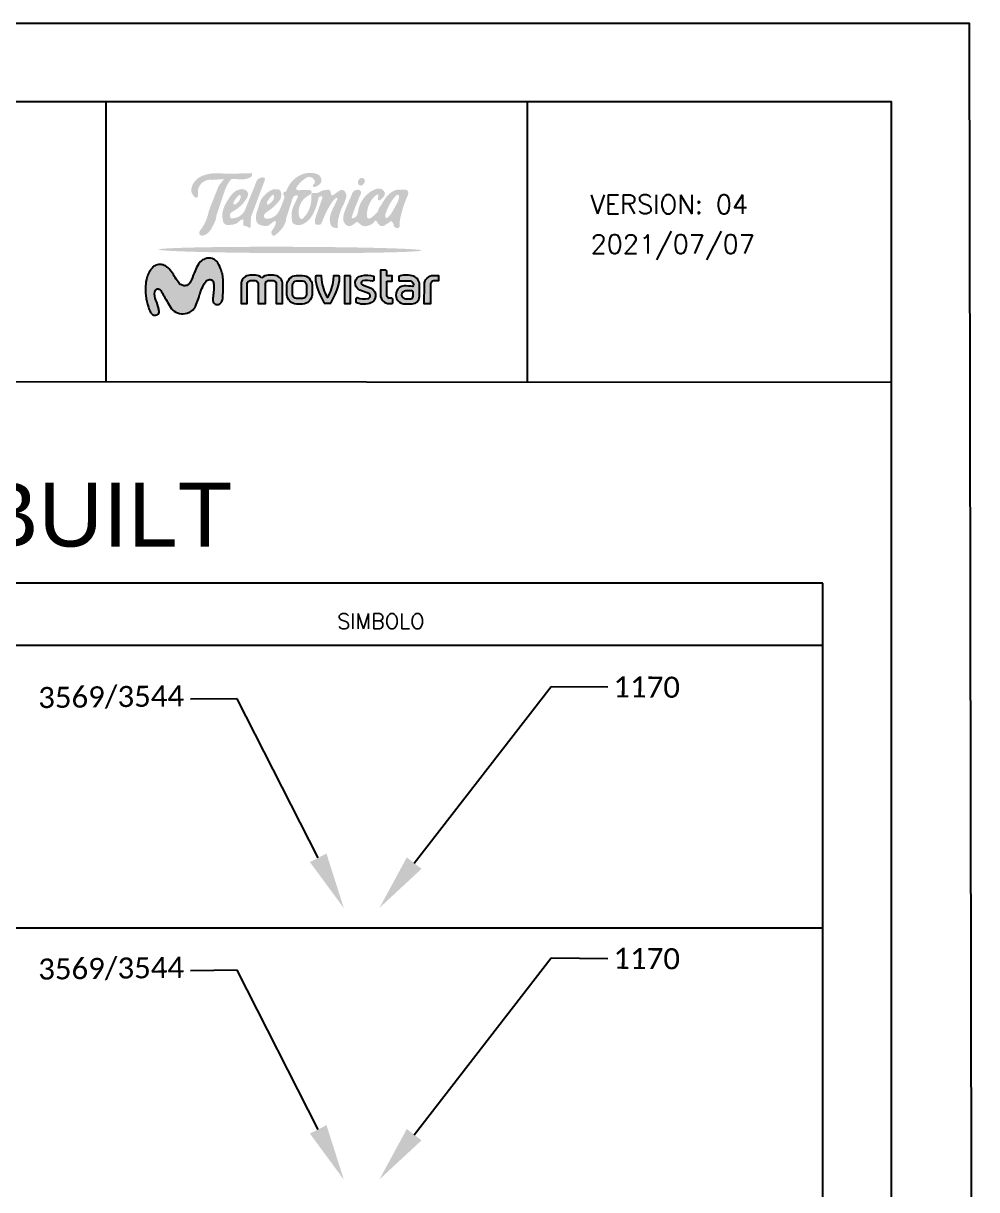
# Model space of a CAD drawing. Header units: inches. Extents: x -75.59 to -67.86, y 4.63 to 13.89.
# Drawn here: x -75.586386 to -75.5860725, y 6.2717774 to 6.272161 of the extents above; entities that cross this region are included whole.
import ezdxf
from ezdxf import colors
from ezdxf.entities.mleader import LeaderData, LeaderLine
from ezdxf.math import Vec2, Vec3

# ---------------------------------------------------------------- set-up
doc = ezdxf.new("R2010")
doc.units = ezdxf.units.IN
doc.header["$MEASUREMENT"] = 0
for name, color, linetype in [('ABSCISA 144H', 5, 'Continuous'), ('ABSCISA 288H', 15, 'Continuous'), ('ROTULO', 250, 'Continuous')]:
    doc.layers.add(name, color=color, linetype=linetype)
doc.styles.add('Legend', font='calibri.ttf')
doc.styles.add('romans', font='romans.shx', dxfattribs={"height": 0.5})
doc.styles.get("Standard").update_dxf_attribs({"font": 'arial.ttf'})

# ---------------------------------------------------------------- blocks, each defined once
blk = doc.blocks.new('LOGO TELEFONICA')
h = blk.add_hatch(color=4)
h.paths.add_polyline_path([(620.195455464234, 92.0467163778258), (619.0509093743973, 92.10799414572251, 0.1030452660557518), (616.782266668855, 91.76076363469748, 0.1546871990618238), (615.5559686954451, 90.80077724553747, 0.1173903611269788), (615.1880819327351, 89.84079085637846, 0.1909570816457439), (615.3720220274507, 89.10548380261768, 0.02233245186018325), (615.6430383625517, 88.76139261085284, 0.538821976623828), (616.1099252955977, 88.82217331986557), (616.1099252955977, 89.43859173713675, -0.4629640345966531), (618.1531176431168, 91.17227207834661), (619.8108002641994, 91.28785134911514), (619.2710879618454, 90.59438008466459, 0.02851406310711873), (619.000722381467, 90.20284593057694), (617.6574660367165, 86.78312441793476), (617.6155876697277, 86.57388878922997, -0.118370465985476), (616.4640476099543, 84.08396387886044, 0.1824075688391595), (616.3100225125951, 83.59976312443813, 0.3078640767653091), (616.5055052870199, 83.34271391933224, 0.08558221612820582), (616.77301149059, 83.30158447685535, 0.1245907388437516), (617.1125345500278, 83.39412463238732, 0.01568263934861375), (617.4006216933327, 83.56891931270538, 0.1169102429358378), (617.9056730901585, 84.09891052667187, 0.02030068717346053), (618.5116177619633, 85.2405762976948, 0.1014608263110756), (618.7387640262308, 86.14860695309447), (619.8970351247427, 89.61728876570179, -0.09543157378645059), (620.8429629855876, 91.29823726366804), (622.3638556495165, 91.25463124710915, 0.1417871347372321), (623.572576672159, 91.56717664047268, 0.3194392871804575), (623.7771042798892, 92.02804178839197, 0.2824409656044476), (623.6603891199064, 92.15301285595014, 0.2168166644759297), (623.5251373102764, 92.13146055719314, -0.191436043176237), (623.3643022948219, 92.09772595564176)])
h.paths.add_polyline_path([(623.1425198270477, 88.84057321886381, 0.3150548716856407), (623.0194088656109, 89.59927692144522, 0.1869641417738747), (622.2786790870545, 89.867448909098, 0.06637634553440686), (621.409474550571, 89.5890348923583, 0.03881571134717324), (620.7418396458069, 88.92259229470669, 0.02084654948148502), (620.0236890841119, 87.7947874902517, 0.0369131777383362), (619.6776190377758, 86.92332554406936, 0.1400858153127089), (619.6543496265145, 85.4776559441713, 0.4191330843605397), (620.2904262139181, 84.80097131743274, 0.09017170067371472), (621.5831011689394, 85.00602554728805), (622.1781473424779, 85.49816180317315), (622.5269584465769, 85.62119259701988), (622.5269584465785, 84.71894788142406), (623.0809676329683, 84.59591272741064), (623.1870873021409, 84.48430624671376), (623.2871796721594, 84.40928999399127), (623.4037787540805, 84.39718985125141), (623.4685951775876, 84.4155402454643), (623.515515710467, 84.45930193205935), (623.5297139341966, 84.48324082533976), (623.552896271788, 84.51389365156676), (623.6144484658663, 85.92877612188674), (625.6047587756508, 91.2192179817862, 0.3377669689795312), (625.5432000082902, 91.42427657180646, 0.2277961269013832), (625.091793149685, 91.5062956476492, 0.1416123126308263), (624.4557165622824, 91.11669304694048), (622.814223929881, 87.01557356850272, -0.3212274154053502), (620.8239136200972, 85.7442277510333, -0.4805151996331936), (620.8239136200972, 86.56445339078714), (621.5010271946466, 86.99506770950073, 0.139596006244471)])
h.paths.add_polyline_path([(622.15562071186, 88.64683797900922, -0.1859278805599354), (621.4851724432455, 87.76811199687087), (621.3422890555167, 87.68023721857402, -0.5130203991066724), (621.1334559493783, 87.87795328965846, -0.1505834156133114), (621.3422890555167, 88.32829735788853, -0.05286745703205676), (621.8918415580573, 88.99832401169856, -0.5333731535259858), (622.1116586151066, 88.98734075445181, -0.2092234597674526)], flags=16)
h = blk.add_hatch(color=4)
edge = h.paths.add_edge_path()
edge.add_line((625.6897578595496, 86.53666605516712), (625.8608274719907, 86.64352063449208))
edge.add_arc((622.5061441103554, 92.0142252515913), 6.332327261045107, 301.9899837000459, 313.11173786858)
edge.add_arc((620.6568182779932, 93.98964660401491), 9.038301310043861, 313.1117378685803, 320.5469770746738)
edge.add_arc((626.7911553539728, 88.9413309641741), 1.093769721509767, 320.5469770746667, 364.4565715889906)
edge.add_arc((626.9841954430259, 89.15083982964943), 0.9060200998320646, 352.1005316322963, 382.422716429007)
edge.add_arc((627.372318408822, 89.38252765432308), 0.4636071508384589, 14.22236423924391, 88.95661807355981)
edge.add_arc((627.2161803685427, 85.5799262658165), 4.269305099228906, 87.79072232871981, 95.73197783671546)
edge.add_arc((627.1923736016328, 88.12235774580661), 1.752398787296112, 103.2815761632943, 123.4503431942029)
edge.add_arc((627.6181679738885, 87.32076590843609), 2.657332765557097, 121.5832006199484, 140.5026565755967)
edge.add_arc((627.0805144366162, 87.22332451858829), 2.341881275050765, 130.2417452973485, 163.873184637998)
edge.add_arc((616.8290365911176, 89.79754288825826), 8.229747956249438, 337.5977201779515, 346.4818784935972, ccw=False)
edge.add_arc((626.98742969837, 85.88794564406378), 2.664388956029124, 163.130616747782, 185.5074045814455)
edge.add_arc((625.1873165384039, 85.63435900382616), 0.8519791068188647, 180.1430055423019, 224.8370942237893)
edge.add_arc((625.298326305447, 85.68471575580647), 0.9671410049542978, 222.3147108621688, 248.9171159732654)
edge.add_arc((625.88307803181, 87.75181548514782), 3.112518882949211, 252.563734695252, 265.4406720027308)
edge.add_arc((625.6594843161898, 85.72588181193156), 1.076999368667397, 268.7324434663212, 320.3406603869822)
edge.add_line((626.488615153295, 85.0385175016326), (626.9212881638525, 85.33372687641409))
edge.add_arc((627.000429653351, 85.21773331575305), 0.1404203741453259, -7.488066940064584, 124.305409078185, ccw=False)
edge.add_arc((625.0807681407913, 85.47005481970798), 2.07659352347025, 318.59517087479026, 352.51193305994457, ccw=False)
edge.add_arc((627.0327472119765, 83.7488613619853), 0.5258532508667308, 138.5951708748096, 166.0833586705037)
edge.add_arc((627.1149859223921, 83.72848398812626), 0.6105789426974862, 166.0833586704873, 205.6356528026372)
edge.add_arc((626.8441936440494, 83.5985348216809), 0.3102204171490069, 205.6356528026373, 322.9506843595723)
edge.add_line((627.0917859009343, 83.41162633726346), (627.2614159650525, 83.5464034173429))
edge.add_arc((624.6701503724493, 86.80776320017749), 4.165468161502117, 308.4683827363268, 329.3595759548506)
edge.add_arc((626.1680119770941, 85.92050331605476), 2.42454326690138, 329.3595759548529, 355.4988483177816)
edge.add_line((628.5850773620713, 85.73022725916523), (629.5007615615572, 88.56553833049621))
edge.add_arc((630.1834039664456, 88.3450740328111), 0.7173598535639745, 135.5143484048911, 162.1017626428687, ccw=False)
edge.add_arc((629.9972781649072, 88.52788774833725), 0.4564697069843118, 65.71129155381652, 135.5143484048612, ccw=False)
edge.add_arc((630.1340371006155, 88.83093443953128), 0.1239936874903116, -43.789669075087886, 65.7112915538629, ccw=False)
edge.add_line((630.2235462856646, 88.74512919301772), (630.1649915072734, 88.62000115949813))
edge.add_arc((552.0926610053954, 125.1546439761842), 86.1978475122053, 334.14924241152806, 334.92233721394985, ccw=False)
edge.add_arc((632.463782833005, 86.21384930024432), 3.110062069320839, 154.1492424115287, 178.8017104364254)
edge.add_arc((634.4338333793374, 86.17264146123718), 5.080543543758984, 178.8017104364286, 189.2317246427864)
edge.add_arc((630.0243702721688, 85.45595848699536), 0.6132177912475372, 189.2317246427744, 247.6403227262821)
edge.add_arc((630.3367507864976, 86.2153669258126), 1.434365014758906, 247.640322726262, 296.9997499596722)
edge.add_arc((629.5605456549425, 87.73877170659368), 3.144118369005574, 296.9997499596838, 331.8605544047247)
edge.add_arc((625.69594275467, 89.80569789336143), 7.526736244013628, 331.8605544047165, 346.1293765295246)
edge.add_arc((611.9922463003476, 93.1895644261629), 21.64204173925664, 346.1293765295306, 347.8050062038684)
edge.add_line((633.1459214087353, 88.61791264015592), (633.2145793185131, 88.73063164226564))
edge.add_arc((633.4721704556492, 88.57373113106657), 0.3016139326113404, 51.27723272323283, 148.6541220907612, ccw=False)
edge.add_arc((633.5600796088494, 88.68337037887962), 0.1610835662227319, -36.07924452495081, 51.27723272330002, ccw=False)
edge.add_line((633.6902678735001, 88.58850768308459), (632.7173501249066, 85.8088672066369))
edge.add_arc((633.8585741015667, 85.40942092161525), 1.209111036885402, 160.7091534840347, 174.7293627638211)
edge.add_arc((634.5001254109949, 85.35023759995728), 1.853386403628439, 174.7293627638527, 191.2222667509614)
edge.add_arc((632.843816122448, 85.02161055297931), 0.1647904793960764, 191.2222667509329, 261.7498125520941)
edge.add_arc((633.1692291397427, 87.26589336173502), 2.432542440590443, 261.7498125521519, 273.481731917762)
edge.add_arc((633.3000551562483, 85.11565608958641), 0.2783289476573996, 273.481731917762, 334.6379408958441)
edge.add_line((633.5515585185841, 84.99643754304675), (633.9639726801307, 85.9849742968129))
edge.add_arc((644.4635836536444, 81.60457241523603), 11.37671970469923, 146.0138640797303, 157.3542690845282, ccw=False)
edge.add_arc((638.1547108071903, 85.85774012559237), 3.768085650866032, 133.5915727019841, 146.0138640797257, ccw=False)
edge.add_arc((635.6700717497337, 88.46763672818203), 0.1646162778800178, 44.81169002700341, 133.5915727019308, ccw=False)
edge.add_arc((635.6867129669278, 88.48416891630576), 0.1411590113339465, -24.19198324263499, 44.811690027094926, ccw=False)
edge.add_line((635.8154750357922, 88.42632260179523), (635.7296017056512, 88.24515771947776))
edge.add_arc((553.8827290513224, 127.0411066174782), 90.5761349042352, 334.0181871540593, 334.638744546742, ccw=False)
edge.add_arc((647.0133271536203, 81.65486762488582), 13.02511505340042, 154.0181871540806, 158.1309364665008)
edge.add_arc((637.2132551373721, 85.58832605309716), 2.46511946958966, 158.1309364664851, 184.7875831337832)
edge.add_arc((636.65541177441, 85.54160438049662), 1.905322959871575, 184.7875831337991, 204.5831922113308)
edge.add_arc((635.4184013696596, 84.97569568293578), 0.5450114531079642, 204.5831922113235, 255.8416573710074)
edge.add_arc((636.0763318973667, 87.58378400413547), 3.23480647698347, 255.8416573709904, 263.188612564177)
edge.add_arc((635.7161206354605, 84.56805967127714), 0.197645729673224, 263.1886125642141, 335.2581603638014)
edge.add_line((635.8956230390403, 84.48533892679588), (635.8807805727625, 84.74480802383118))
edge.add_arc((639.3725690846103, 84.94454954923468), 3.497496774616109, 166.6344039741037, 183.2739348478533, ccw=False)
edge.add_arc((644.3897917527103, 83.7524616938859), 8.654394752680554, 151.6672858715645, 166.6344039741099, ccw=False)
edge.add_line((636.7721370629055, 87.85975831844443), (637.0223949797124, 88.5433625280534))
edge.add_arc((636.0308647622832, 88.90634783911095), 1.055883756914479, 339.893030008843, 373.9152566401923)
edge.add_arc((636.0995965903018, 88.92337667088795), 0.9850738332142337, 13.91525664018982, 44.22530988121422)
edge.add_arc((636.4595046815808, 89.27368146434965), 0.4828315784293011, 44.22530988122639, 119.5247266042885)
edge.add_arc((641.0223919449098, 81.2169202361792), 9.741953656985395, 119.5247266042957, 122.5836434525428)
edge.add_line((635.776055075531, 89.42555048170941), (635.275940211999, 89.04046501260201))
edge.add_arc((635.1256747599247, 89.23561645841603), 0.2463002088723643, 223.8316533636357, 307.59605711889105, ccw=False)
edge.add_line((634.9479992719517, 89.06504326631186), (634.8988114175838, 89.32723310670691))
edge.add_arc((634.0527659969231, 89.16851162887234), 0.8608050658234908, 10.62540977216657, 38.47877834000353)
edge.add_arc((634.5240156060569, 89.54307559459859), 0.2588296854877993, 38.47877833999058, 114.887486806396)
edge.add_line((634.415090314414, 89.77786930603567), (633.9559729983486, 89.7123185758123))
edge.add_arc((634.1663010359326, 88.23918099549387), 1.488076682816333, 98.1255212295858, 123.3015667347518)
edge.add_arc((632.7641477014246, 90.37362824880627), 1.065724219886516, 284.87504709609567, 303.3015667347379, ccw=False)
edge.add_arc((632.719993973598, 90.53986147178263), 1.237721417835424, 258.4431521657974, 284.8750470961069, ccw=False)
edge.add_arc((632.4152231748498, 89.04943593057023), 0.2835456637992431, 78.44315216577458, 205.8978859837629)
edge.add_line((632.1601528977068, 88.9255920886667), (632.136390490446, 88.34836720032767))
edge.add_arc((628.2714450424049, 88.5074740053763), 3.868219007728044, 314.2963847292314, 357.6426565172465, ccw=False)
edge.add_arc((630.758488003437, 85.95858465636469), 0.3070085950277069, 197.1149431372101, 314.2963847292392, ccw=False)
edge.add_arc((632.9898672938228, 86.64568364824079), 2.641780224587739, 115.4567752468042, 197.1149431372042, ccw=False)
edge.add_line((631.8543507647581, 89.03097293200553), (631.9921858734335, 89.09662830620353))
edge.add_arc((631.8426109201556, 89.41064189903109), 0.3478177728766356, 295.4699888688019, 416.27914500538)
edge.add_line((632.0357009871462, 89.69994006556219), (631.9610811123937, 89.7325061427237))
edge.add_line((631.9610811123947, 89.73250614272355), (631.6485150743069, 89.73851445097426))
edge.add_line((631.6485150743057, 89.73851445097527), (630.2600082699187, 89.7144855781363))
edge.add_arc((630.2554094147487, 89.98023011551591), 0.2657843272586668, 166.2683642408937, 270.9914359676654, ccw=False)
edge.add_line((629.9972216814007, 90.04332055032883), (630.0734454364778, 90.15956256627558))
edge.add_arc((633.6574772918856, 87.80939370427559), 4.285857909508332, 121.20941830912639, 146.745811861957, ccw=False)
edge.add_arc((631.8502302600731, 90.79240650420097), 0.7980925506414868, 45.14082354142232, 121.20941830912781, ccw=False)
edge.add_arc((631.8280858512816, 90.77015297240014), 0.8294867303307742, 13.284997717049691, 45.14082354140493, ccw=False)
edge.add_arc((632.2908686713382, 90.87942225731182), 0.3539788805907355, -59.287954914418776, 13.284997717091926, ccw=False)
edge.add_arc((632.5871797136753, 90.38061648600252), 0.2261999119412018, 120.712045085516, 288.4488529661332)
edge.add_arc((632.1056588432372, 91.82401142586504), 1.747794897832313, 288.4488529661265, 317.2044277739056)
edge.add_arc((632.8690396721275, 91.1172225997786), 0.7074580607473443, 317.2044277739056, 371.3343319384808)
edge.add_arc((632.5652325324814, 91.05632660874657), 1.017308185523624, 11.33433193848427, 71.29319606651359)
edge.add_arc((631.992745342125, 89.36564719534202), 2.802283945031435, 71.29319606651084, 94.37704282662064)
edge.add_arc((632.0341234635392, 88.82505894242722), 3.344453483203985, 94.37704282662031, 116.1146801009932)
edge.add_arc((632.2517038977434, 88.38120989954588), 3.838764335012353, 116.1146801009959, 161.2115947838238)
edge.add_arc((628.4503124852084, 89.67445072559777), 0.1765872692014898, 262.31158248608784, 341.2115947837892, ccw=False)
edge.add_arc((628.3993258458153, 89.29677041100955), 0.2045190905254934, 82.31158248609403, 160.5130121705327)
edge.add_arc((628.6007926078663, 89.22547877640064), 0.418227661660729, 160.5130121704988, 189.3960582877988)
edge.add_arc((628.5305256986188, 89.21385113150926), 0.347005188654991, 189.3960582878695, 215.8709559992136)
edge.add_line((628.249333938642, 89.01051939499139), (628.2860259876971, 88.95551590545011))
edge.add_arc((627.9821288733912, 88.75279044350343), 0.3653095523050855, -18.362489874585094, 33.70669139120321, ccw=False)
edge.add_arc((610.9454507205195, 94.40775391607256), 18.31599239058849, 335.675150000964, 341.6375101254237, ccw=False)
edge.add_arc((625.7862941308975, 87.69910573761472), 2.029292494241526, 271.6324752327926, 335.6751500009658, ccw=False)
edge.add_arc((625.8331936249691, 86.05349676343214), 0.3830153430739838, 163.733643864153, 271.63247523277727, ccw=False)
edge.add_arc((626.3015765943529, 85.91683049760083), 0.8709295509267256, 134.6270677367416, 163.7336438641366, ccw=False)
edge = h.paths.add_edge_path(flags=16)
edge.add_line((626.0610693011473, 87.68023721857402), (626.2039526888773, 87.76811199687094))
edge.add_arc((625.3984802991141, 89.0778009201655), 1.537553526376895, 301.591950625957, 343.7224063327114)
edge.add_arc((626.4633652447811, 88.7668587664845), 0.4282001244157792, 343.7224063326814, 390.9910432843051)
edge.add_arc((626.7168468583844, 88.91911195944347), 0.1325077788926538, 30.9910432843342, 143.2880960178202)
edge.add_arc((629.4954166205847, 86.07184633393827), 4.109295892730787, 134.589038192286, 146.694097480508)
edge.add_arc((626.6873646101545, 87.76428034142857), 0.8428291694879791, 137.9950396550001, 172.2488576470791)
edge.add_arc((626.0276436835517, 87.85407781613553), 0.1770249283920452, 172.2488576470561, 280.8838531577833)
h = blk.add_hatch(color=4)
edge = h.paths.add_edge_path()
edge.add_line((638.8331627191109, 91.18117117641596), (638.9375595523406, 91.28887162787537))
edge.add_arc((639.2767867019392, 91.02327934135893), 0.4308298059359016, 34.451120225689806, 141.9414194465918, ccw=False)
edge.add_arc((639.2296237059332, 91.01260111688744), 0.4760972158145285, -36.4663559020928, 32.29946670953848, ccw=False)
edge.add_line((639.6125039444831, 90.72963242279907), (639.4951840427393, 90.56353627293178))
edge.add_arc((639.1178940418046, 90.83003026375458), 0.4619164339475869, 269.50469180234546, 324.7650139846869, ccw=False)
edge.add_arc((639.1169528547226, 90.72115925288126), 0.3530413548812245, 206.517537314202, 269.50469180234734, ccw=False)
edge.add_arc((639.6048030653702, 90.96457886621288), 0.898248596380944, 186.9011379792049, 206.5175373141738, ccw=False)
edge.add_arc((639.2390363331002, 90.84647925281128), 0.5260723089652614, 140.490290454851, 178.8923842640957, ccw=False)
edge = h.paths.add_edge_path(flags=16)
edge.add_line((644.2967087372275, 87.95991568334766), (644.1451749129967, 87.68891394819661))
edge.add_arc((632.6666054249825, 93.39527937240037), 12.81874267803558, 326.865446426685, 333.56655413857, ccw=False)
edge.add_arc((640.649625151554, 88.31198892778245), 3.356987427765094, 311.81793800085796, 325.0409107654325, ccw=False)
edge.add_arc((642.7896135846703, 85.92004965276767), 0.1474821716183938, 219.2771224886728, 311.81793800089116, ccw=False)
edge.add_arc((643.1189768146093, 86.1346193482414), 0.5399463994548097, 157.1535261989251, 214.7718036770723, ccw=False)
edge.add_line((642.6213900058573, 86.34426066583065), (642.7897185605331, 86.80966038601544))
edge.add_arc((648.7211621878208, 84.65361784157925), 6.311144346083219, 136.6596258926499, 160.024111888457, ccw=False)
edge.add_arc((644.3160430187801, 88.80725434771209), 0.2565906458038545, 30.860693163054407, 136.107071216558, ccw=False)
edge.add_line((644.5363047938444, 88.93887315320409), (644.5363047938444, 88.7653385607562))
edge.add_arc((642.1875703080608, 89.02568798193441), 2.363119867001464, 333.191996660762, 353.6747746794832, ccw=False)
edge = h.paths.add_edge_path()
edge.add_line((637.8399926947826, 89.04071790220938), (637.4534378168247, 88.16275058889319))
edge.add_arc((678.8885502540969, 69.91953744368881), 45.27342894624471, 156.2368787417266, 158.0696267506019)
edge.add_arc((640.3179188450441, 85.44858796290775), 3.694046828163423, 158.0696267505915, 173.8410296295941)
edge.add_arc((637.8436502986352, 85.71558694331735), 1.205414011678306, 173.8410296296046, 228.7786656875196)
edge.add_arc((637.5099304134, 85.33466807003497), 0.6989871661967306, 228.7786656875178, 301.4983892745597)
edge.add_arc((635.865563686464, 88.01820002285915), 3.846253547436087, 301.4983892745702, 311.6125409376367)
edge.add_line((638.4198217250822, 85.14253797329165), (638.5191045464591, 85.19249239102294))
edge.add_arc((638.6318273471849, 84.96845939858947), 0.2507931647831257, 39.76782069444829, 116.7093771082609, ccw=False)
edge.add_line((638.8245977352484, 85.12888629467487), (638.9609012696797, 84.977235373571))
edge.add_arc((639.7629131693835, 85.69808201129662), 1.078351965911627, 221.9491381617924, 292.3411496933715)
edge.add_line((640.1728169064116, 84.70067442722849), (640.4781786296013, 84.81511569476685))
edge.add_arc((640.0834480890481, 85.86836860476929), 1.124790599211095, 290.5446315977729, 327.4584937966126)
edge.add_line((641.0316488070299, 85.26333200216625), (641.0766494820265, 85.326135828036))
edge.add_arc((641.2248041173592, 85.2199789418686), 0.1822610228523549, 29.878657013993916, 144.3773570169508, ccw=False)
edge.add_arc((644.430811654394, 87.06192624046547), 3.515204890220544, 209.8786570139951, 218.7948292269753)
edge.add_arc((642.1526753522879, 85.23059610408369), 0.5922483254749319, 218.7948292269417, 313.68152228476)
edge.add_line((642.5617111965847, 84.80228808745541), (643.037123673813, 85.08849808035679))
edge.add_line((643.0371236738118, 85.08849808035679), (643.2089557867357, 85.22015328183927))
edge.add_line((643.2089557867376, 85.22015328183942), (643.3120576838024, 85.32318835606377))
edge.add_arc((643.3864310895927, 85.24876671580175), 0.1052139915978617, 29.322813309728815, 134.9814265890947, ccw=False)
edge.add_arc((642.9466952337831, 84.64807477718479), 0.8413372235779079, 2.7606500586264247, 50.824649306007075, ccw=False)
edge.add_arc((644.2848860071366, 84.91298333060116), 0.5460622685201737, 204.2624860548332, 277.2707707384079)
edge.add_arc((644.3114596606594, 84.70470050765475), 0.336091095747559, 277.2707707384452, 339.4296523143065)
edge.add_line((644.6261220919979, 84.58661249410214), (644.6261220919979, 84.94922130933737))
edge.add_arc((648.657016539922, 84.94922130933635), 4.030894447923305, 162.6478485282431, 179.9999999999952, ccw=False)
edge.add_arc((658.293442217689, 83.16470937840434), 13.81069207657375, 155.7164728890291, 167.5105369757742, ccw=False)
edge.add_line((645.7046987435841, 88.84438836379759), (645.7870422223571, 89.04445456416234))
edge.add_arc((645.1758455019398, 89.29601161918704), 0.6609405290798313, 337.628857378218, 374.383098815229)
edge.add_arc((645.3719919337824, 89.34631179393911), 0.458447244488759, 14.38309881520781, 98.87242142997881)
edge.add_line((645.3012834023833, 89.7992733591589), (644.647912515255, 89.80607521755728))
edge.add_arc((644.628062532932, 87.89933153063275), 1.906847007346634, 89.4035490272276, 115.8324137989324)
edge.add_arc((645.0996250066793, 86.92526439293822), 2.98905676306975, 115.8324137989391, 134.306561391549)
edge.add_arc((645.3551060535293, 86.6635232100122), 3.354814896458326, 134.3065613915322, 149.1306640587482)
edge.add_arc((626.8346287832427, 97.73434221559681), 18.22228202999728, 325.52849545493547, 329.1306640587587, ccw=False)
edge.add_arc((643.4175592090768, 86.3493487707078), 1.892679000246037, 145.5284954549395, 163.022619113431)
edge.add_arc((640.6468210854777, 87.19525250186949), 1.0043095865383, 307.7005041819111, 343.02261911344016, ccw=False)
edge.add_line((641.2609905468222, 86.40062452705179), (640.96967592303, 86.12272937002426))
edge.add_arc((639.2807236334467, 87.89324061644221), 2.446889844309076, 298.6327943722364, 313.6494673276876, ccw=False)
edge.add_arc((640.302054438249, 86.02253585349071), 0.3155398207408542, 218.7615712740032, 298.6327943722698, ccw=False)
edge.add_line((640.056009720509, 85.82498237884126), (639.9964229371554, 85.97716524015277))
edge.add_arc((643.7377264557318, 86.19978008085864), 3.74792067490926, 129.7288601771492, 183.4051955002655, ccw=False)
edge.add_arc((641.4531501557284, 88.80420079665852), 0.2993338761034877, 69.51098630557902, 111.751364345132, ccw=False)
edge.add_arc((641.5227698063981, 88.99051591204325), 0.1004363698837829, -29.517857166500107, 69.5109863056548, ccw=False)
edge.add_line((641.6101697546054, 88.94103143519543), (641.5905748068753, 88.83661418846316))
edge.add_arc((623.2606826987773, 92.27640300680083), 18.64985500772683, 348.5339597521921, 349.3714851783088, ccw=False)
edge.add_arc((641.7908881407035, 88.5178263704294), 0.257694068012168, 168.5339597521735, 225.4693719871507)
edge.add_arc((641.7473983525755, 88.4736181364372), 0.1956801209975906, 225.4693719871275, 317.1939049697932)
edge.add_line((641.8909605570897, 88.3406497071458), (642.0459584998912, 88.46096411779953))
edge.add_arc((641.1235949571504, 89.64922120905668), 1.504230507568803, 307.8197694904799, 333.8507317480867)
edge.add_arc((641.9892163200878, 89.22423430803688), 0.5399099125310592, 333.850731748093, 388.4900702415557)
edge.add_arc((641.6689910639599, 89.05043803120894), 0.9042577689842941, 28.49007024156553, 104.8598781180212)
edge.add_arc((642.2419140908045, 86.89115106997143), 3.138258882605704, 104.8598781180118, 125.667173017901)
edge.add_arc((642.8172363487175, 86.08953665215948), 4.124961155480301, 125.6671730179037, 173.4634178431598)
edge.add_arc((637.7666495227637, 86.66824512738926), 0.9586724648557984, 286.154037484193, 353.46341784316536, ccw=False)
edge.add_arc((637.9909084548937, 85.89402315258907), 0.152625484273694, 173.9084949371914, 286.1540374840944, ccw=False)
edge.add_line((637.8391447416619, 85.91021925692495), (638.1336211131436, 86.73046669750795))
edge.add_arc((670.8559616728411, 74.98284562898128), 34.76719966397345, 155.9194624066837, 160.2513954158939, ccw=False)
edge.add_arc((638.6694030575455, 89.36747014168178), 0.4874734711906373, 335.9194624066741, 386.6885806451209)
edge.add_line((639.1049415546926, 89.58641443280929), (638.9207516753359, 89.74280921412893))
edge.add_arc((638.67720202263, 88.9854144121836), 0.7955899190840213, 72.17416414524753, 136.0218191301472)
edge.add_arc((638.6022196820439, 88.95391529374542), 0.7671536175667542, 130.4313952779572, 173.5031305320655)
h = blk.add_hatch(color=4)
edge = h.paths.add_edge_path()
edge.add_ellipse((629.1436746979151, 81.26899734040224), major_axis=(18.56416114025398, -0.06353678890123783), ratio=0.02399920110987755, start_angle=0, end_angle=360, ccw=False)
h = blk.add_hatch(color=4)
h.dxf.hatch_style = 1
edge = h.paths.add_edge_path()
edge.add_line((648.967919290864, 76.38918556357224), (648.967919290864, 73.64275907992153))
edge.add_line((648.967919290864, 73.64275907992153), (648.0661720862489, 73.65752524264362))
edge.add_line((648.0661720862489, 73.65752524264362), (648.1109031822738, 76.38918556357224))
edge.add_arc((649.4168921031969, 76.36779991932386), 1.306164004768892, 90.88923927323651, 179.0618621363441, ccw=False)
edge.add_line((649.3966210516177, 77.67380661602259), (650.121269134118, 77.68505416834729))
edge.add_line((650.121269134118, 77.68505416834729), (650.121269134118, 76.92137376927876))
edge.add_line((650.121269134118, 76.92137376927876), (649.4813253059559, 76.92137376927876))
edge.add_arc((649.4813253059563, 76.40763632004297), 0.5137374492357907, 90.00000000003804, 182.0582067213733)
edge = h.paths.add_edge_path(flags=16)
edge.add_line((646.304952422673, 75.4737632574191), (645.4468158130893, 75.4737632574191))
edge.add_arc((645.4468158130893, 74.92598393695575), 0.5477793204633485, 90, 270)
edge.add_line((645.4468158130893, 74.3782046164924), (646.1799283242166, 74.3782046164924))
edge.add_arc((646.1799283242169, 74.70822537361322), 0.3300207571208205, 269.9999999999408, 362.8209717121001)
edge.add_line((646.5095491589424, 74.72446746231809), (646.5095491589419, 75.34320382731083))
edge.add_arc((646.3102790709212, 75.25652134872894), 0.2173072020732249, 23.50903787722361, 91.40457854672854)
edge = h.paths.add_edge_path()
edge.add_line((642.8011172417731, 76.85148740717749), (643.5504391447777, 76.85148740717749))
edge.add_line((643.5504391447777, 76.85148740717749), (643.5504391447777, 77.60326284533691))
edge.add_line((643.5504391447777, 77.60326284533691), (642.7977939091674, 77.60326284533691))
edge.add_line((642.7977939091674, 77.60326284533691), (642.7977939091674, 78.28228932187837))
edge.add_line((642.7977939091674, 78.28228932187837), (642.6625554502008, 78.39538274624259))
edge.add_line((642.6625554502008, 78.39538274624259), (641.9045505262224, 78.39538274624259))
edge.add_line((641.9045505262224, 78.39538274624259), (641.9045505262224, 74.9218176898341))
edge.add_arc((643.1198166977626, 74.92181768983397), 1.215266171540293, 179.999999999994, 271.7886400285894)
edge.add_line((643.157748299346, 73.70714363425718), (643.5458369807526, 73.70758403418266))
edge.add_line((643.5458369807526, 73.70758403418266), (643.6327975172759, 73.7992701926001))
edge.add_line((643.6327975172759, 73.7992701926001), (643.6327975172759, 74.32219085204655))
edge.add_line((643.6327975172759, 74.32219085204655), (643.5201300255936, 74.45222690832988))
edge.add_line((643.5201300255936, 74.45222690832988), (643.238249515388, 74.45222690832988))
edge.add_arc((643.2382495153884, 74.89566831173268), 0.4434414034028009, 189.6765491145163, 269.99999999995595, ccw=False)
edge.add_line((642.8011172417731, 74.82113205467736), (642.8011172417731, 76.85148740717749))
edge = h.paths.add_edge_path()
edge.add_line((640.9843620838129, 77.56250351309525), (640.9843620838129, 76.96344472738632))
edge.add_line((640.9843620838129, 76.96344472738632), (640.7830454308138, 76.84290506899437))
edge.add_arc((639.9420624572965, 73.83684456559322), 3.121482358087948, 74.37037327720373, 100.8687483968513)
edge.add_arc((639.5162469568188, 76.62238759255675), 0.3238265423493654, 120.1753172730631, 242.3115802182493)
edge.add_line((639.365776716087, 76.33564321827181), (640.6075305843157, 75.86839534507136))
edge.add_arc((640.0464614356546, 74.83483236510894), 1.176031897155894, -75.70960783982503, 61.50469953639441, ccw=False)
edge.add_arc((639.6057333658978, 76.224964272367), 2.633275617243978, 244.26134346219982, 286.11743346725524, ccw=False)
edge.add_line((638.4621888531102, 73.8529511139623), (638.4621888531102, 74.41425039300937))
edge.add_line((638.4621888531102, 74.41425039300937), (638.6153961153324, 74.54059730209046))
edge.add_arc((639.5482012778496, 76.56552245509823), 2.22945000986841, 245.2662932920954, 285.9450223455557)
edge.add_arc((640.094231049218, 74.79298593978476), 0.377035928688852, 280.1484277085956, 426.5720817002469)
edge.add_line((640.2441386622276, 75.13893940353971), (638.9974001657184, 75.60806289559075))
edge.add_arc((639.4109002181292, 76.58965707101196), 1.065133521472566, 100.60819097024478, 247.1565672268369, ccw=False)
edge.add_arc((639.9420624572975, 73.83684456559413), 3.868710780677385, 74.37037327721822, 100.83498917191912, ccw=False)
h.paths.add_polyline_path([(637.6732394669472, 77.62530837204532), (636.8164875792846, 77.62530837204532), (636.8164875792846, 73.70599157358258), (637.6732394669472, 73.70599157358258)])
edge = h.paths.add_edge_path(flags=16)
edge.add_arc((630.0968709278328, 75.02307635817878), 0.6264388638466947, 185.0092294945926, 267.0562262370146, ccw=False)
edge.add_line((629.4728246559681, 74.96837808846827), (629.4728246559681, 75.64365231566201))
edge.add_line((629.4728246559681, 75.64365231566201), (629.4728246559681, 76.31892654285677))
edge.add_arc((630.0968709278328, 76.26422827314627), 0.6264388638467069, 92.94377376298547, 174.9907705054086, ccw=False)
edge.add_line((630.0646995691724, 76.88984049634804), (630.8817384557082, 76.88984049634804))
edge.add_arc((630.849567097048, 76.264228273146), 0.6264388638469385, 5.00922949461409, 87.05622623703658, ccw=False)
edge.add_line((631.4736133689129, 76.31892654285677), (631.4736133689129, 75.64365231566201))
edge.add_line((631.4736133689129, 75.64365231566201), (631.4736133689129, 74.96837808846827))
edge.add_arc((630.849567097048, 75.02307635817903), 0.6264388638469557, 272.94377376296353, 354.99077050538716, ccw=False)
edge.add_line((630.8817384557082, 74.397464134977), (630.0646995691724, 74.397464134977))
edge = h.paths.add_edge_path()
edge.add_arc((630.0968709278327, 75.02307635817937), 1.395421812140931, 183.3556856530671, 268.02773759642935, ccw=False)
edge.add_line((628.7038417076739, 74.9413963386995), (628.7038417076739, 75.64365231566201))
edge.add_line((628.7038417076739, 75.64365231566201), (628.7038417076739, 76.34590829262554))
edge.add_arc((630.0968709278327, 76.26422827314568), 1.395421812140891, 91.9722624035706, 176.6443143469329, ccw=False)
edge.add_line((630.0488465440409, 77.65882344464173), (630.8975914808406, 77.65882344464173))
edge.add_arc((630.8495670970485, 76.26422827314593), 1.395421812140683, 3.3556856530572077, 88.02773759641968, ccw=False)
edge.add_line((632.2425963172071, 76.34590829262554), (632.2425963172071, 75.64365231566201))
edge.add_line((632.2425963172071, 75.64365231566201), (632.2425963172071, 74.9413963386995))
edge.add_arc((630.8495670970485, 75.02307635817911), 1.395421812140649, 271.9722624035803, 356.6443143469428, ccw=False)
edge.add_line((630.8975914808406, 73.62848118668332), (630.0488465440409, 73.62848118668332))
edge = h.paths.add_edge_path()
edge.add_arc((624.2454769807715, 76.41462831892231), 1.273717877251841, 45.07759960144371, 89.99999999998978)
edge.add_line((624.2454769807717, 77.68834619617415), (623.4755308665939, 77.68834619617415))
edge.add_arc((623.4829336611181, 76.39451680308537), 1.293850570888022, 90.32782085239128, 170.2719290603596)
edge.add_line((622.2076876228185, 76.61314169093829), (622.2076876228185, 73.7088988513522))
edge.add_line((622.2076876228185, 73.7088988513522), (623.093046236249, 73.7088988513522))
edge.add_line((623.093046236249, 73.7088988513522), (623.093046236249, 76.5163916373891))
edge.add_arc((623.5453406867075, 76.48433680299728), 0.453428916505555, 98.44193138612121, 175.9461342150566, ccw=False)
edge.add_line((623.4787741572019, 76.93285288907775), (623.8621255689872, 76.93285288907775))
edge.add_line((623.8621255689872, 76.93285288907775), (624.2454769807717, 76.93285288907775))
edge.add_arc((624.1789104512661, 76.48433680299728), 0.4534289165055201, 4.053865784943412, 81.55806861387879, ccw=False)
edge.add_line((624.6312049017246, 76.5163916373891), (624.6312049017246, 73.7088988513522))
edge.add_line((624.6312049017246, 73.7088988513522), (625.6586168687505, 73.7088988513522))
edge.add_line((625.6586168687505, 73.7088988513522), (625.6586168687505, 76.5163916373891))
edge.add_arc((626.1109113192084, 76.48433680299799), 0.4534289165049377, 98.44193138620551, 175.9461342151411, ccw=False)
edge.add_line((626.0443447897022, 76.93285288907775), (626.427696201488, 76.93285288907775))
edge.add_line((626.427696201488, 76.93285288907775), (626.8110476132732, 76.93285288907775))
edge.add_arc((626.7444810837674, 76.48433680299756), 0.4534289165052723, 4.05386578490959, 81.55806861384508, ccw=False)
edge.add_line((627.1967755342256, 76.5163916373891), (627.1967755342256, 73.7088988513522))
edge.add_line((627.1967755342256, 73.7088988513522), (628.0821341476561, 73.7088988513522))
edge.add_line((628.0821341476561, 73.7088988513522), (628.0821341476561, 76.61314169093829))
edge.add_arc((626.8068881093567, 76.39451680308551), 1.293850570887933, 9.728070939635062, 89.67217914760364)
edge.add_line((626.814290903881, 77.68834619617415), (626.0443447897022, 77.68834619617415))
edge.add_arc((626.0443447897029, 76.4146283189234), 1.273717877250746, 90.00000000003071, 134.9224003985766)
edge = h.paths.add_edge_path()
edge.add_spline(control_points=[(610.9747989781923, 75.35175333021473), (610.9017949072329, 75.4951284748083), (610.7644920645517, 75.78162134180477), (610.2163307311333, 75.78624530044004), (609.8673217004892, 75.10537896910044), (610.2018652259666, 74.10962671000138), (610.5496683857623, 73.2031301563171), (610.6890254379106, 72.40372192010463), (610.3741883363643, 72.06285486282492), (609.971801916076, 71.98965844484955), (609.3954885434804, 72.34337671227097), (609.0351047061022, 73.3938439406459), (608.726675222335, 74.69837389149176), (608.6735017968354, 76.1252057214653), (608.882558755188, 77.49858025320634), (609.399436947729, 78.57698669621624), (610.1958099856381, 79.19864344088668), (610.8984378508206, 79.27306819133564), (611.6482561469508, 79.02707756089575), (612.250719686996, 78.39581620468773), (612.7972537844421, 77.59992528251962), (613.2044337757401, 76.8195608117356), (613.7257231419998, 76.2999683535132), (614.2966552425324, 76.16205672300953), (614.9158838898155, 76.37036650074752), (615.3014339705767, 77.24941497607983), (615.6654889964308, 78.2178145214053), (616.1081037348174, 79.23216197073923), (616.7150495068352, 79.8763972401919), (617.495819922075, 80.17457961786337), (618.2518782404769, 80.09160625331343), (618.9696069283959, 79.55865907304138), (619.2581731700553, 78.7419906539926), (619.7246147546164, 77.63498361061093), (619.6928880762468, 76.34386514095064), (619.6582071188095, 75.07125413011818), (619.6321341380833, 74.14584239770053), (619.3046229525473, 73.69078068245426), (618.9648033137495, 73.50539606462624), (618.6080384106251, 73.577152812189), (618.2292630829802, 73.88038476455638), (618.2155534354221, 74.5557871488641), (618.3539859584064, 75.32740464002622), (618.3605473047793, 76.11569385533119), (618.3525837289889, 76.7554623039614), (617.974787143721, 77.17042436418079), (617.297505556584, 76.98629640626366), (616.8737654931368, 76.252434327832), (616.4774017488602, 75.41600221917251), (616.2402107136663, 74.45267418509441), (615.9109534471992, 73.72521662390677), (615.685232830353, 72.97423960305574), (615.1739766864241, 72.57431859485847), (614.4421707889175, 72.24133937671715), (613.5098870845424, 72.22943093100669), (612.4702898895528, 72.67798628237607), (611.8183657409666, 73.94313799603955), (611.2859579992343, 74.74065768791453), (610.9747989781922, 75.35175333021473)], knot_values=[0, 0, 0, 0, 0.4580943656453026, 0.8815016014049715, 1.322063113568138, 2.502578262748186, 3.82035744645766, 4.406644107473907, 4.71064059709217, 5.115806611190131, 5.526655823805872, 6.621058766141368, 8.271028007455625, 9.606939138895106, 10.8564379580993, 12.43209466796674, 13.04182753350106, 13.80726496314591, 14.43960828395691, 15.35016482904105, 16.35062248711646, 17.34375433180138, 17.98877849118822, 18.48016715577012, 19.03703117720499, 19.78616672447816, 21.19124599521731, 22.22364649964477, 23.0689675047959, 23.76716430785451, 24.66616448319392, 25.21416280523742, 26.36373300300031, 27.16678968798305, 28.8190051222677, 30.1161086868719, 31.05934256107548, 31.49025065153644, 31.72978928840478, 32.1843799706653, 32.48070324246088, 33.12564344637551, 34.00842688303813, 34.8983119473788, 35.48838916795683, 35.87149481937212, 36.388428150343, 37.28093997365141, 38.32375200748763, 39.18249217174377, 40.23392071983895, 40.73054905974099, 41.49020607051285, 42.07308038533962, 43.1373615486988, 44.18574051620947, 45.28031062511373, 47.23280714326328, 47.23280714326328, 47.23280714326328, 47.23280714326328], degree=3, periodic=0)
edge = h.paths.add_edge_path()
edge.add_arc((645.6023686842044, 74.91598700919617), 1.514661343180653, 161.2538273695864, 199.6109471899567)
edge.add_arc((645.3616887055234, 74.94747111374441), 1.303197335773796, 204.4722273069651, 261.3906830416798)
edge.add_line((645.16660511461, 73.65895813805339), (646.3825049955689, 73.65895813805339))
edge.add_arc((646.3825049955691, 74.68331093300625), 1.024352794952861, 269.9999999999873, 359.9338585513927)
edge.add_line((647.4068571079921, 74.68212843469188), (647.4068571079921, 76.53481433026433))
edge.add_arc((646.1370409200052, 76.37415295770991), 1.279939540722355, 7.210937778412794, 78.94715846888843)
edge.add_arc((645.5925932814796, 74.16367124092996), 3.555516536356051, 77.16511415985042, 93.53535911727975)
edge.add_arc((645.4284791569119, 75.38593767078086), 2.327136949215652, 91.35759171376914, 112.8790202286066)
edge.add_line((644.5237194546515, 77.52999370119856), (644.5237194546515, 76.96721684848798))
edge.add_line((644.5237194546515, 76.96721684848798), (644.5779272450749, 76.92032063902168))
edge.add_line((644.5779272450749, 76.92032063902168), (646.0061131416682, 76.92833400288528))
edge.add_arc((646.0092365157435, 76.3716690516793), 0.5566737135582783, -30.77445754794212, 90.3214757351787, ccw=False)
edge.add_arc((645.3319055292312, 70.22440102232957), 5.975254099985346, 78.8486871549831, 90.79081331161562)
edge.add_arc((645.3108450797039, 74.98329643511613), 1.217339434189346, 92.89153498424936, 159.8440473973916)
edge = h.paths.add_edge_path()
edge.add_arc((626.8688594211144, 78.65233232648283), 9.391708866431083, 328.515203786526, 349.5792236912741)
edge.add_line((636.1056609456333, 76.9535995551367), (636.1428448018765, 77.49212569020732))
edge.add_line((636.1428448018765, 77.49212569020732), (636.0251027116293, 77.6159227475451))
edge.add_line((636.0251027116293, 77.6159227475451), (635.2644388858499, 77.6159227475451))
edge.add_line((635.2644388858499, 77.6159227475451), (635.2265433965432, 77.06709017731693))
edge.add_arc((628.6497618291024, 77.77881478719192), 6.615180096273303, 330.90777925073826, 353.82361461587493, ccw=False)
edge.add_arc((640.2109565797534, 77.77881478719135), 6.615180096273124, 186.1763853841202, 209.092220749257, ccw=False)
edge.add_line((633.6341750123128, 77.06709017731693), (633.5962795230067, 77.6159227475451))
edge.add_line((633.5962795230067, 77.6159227475451), (632.8246682486446, 77.6159227475451))
edge.add_line((632.8246682486446, 77.6159227475451), (632.7069261583978, 77.49212569020732))
edge.add_line((632.7069261583978, 77.49212569020732), (632.7441100146406, 76.9535995551367))
edge.add_arc((641.9809115391596, 78.65233232648345), 9.391708866431303, 190.4207763087294, 211.4847962134776)
edge.add_line((633.9718614861441, 73.7473030013828), (634.87790947413, 73.7473030013828))
at = {"color": 4}
blk.add_line((633.9718614861441, 73.7473030013828), (634.87790947413, 73.7473030013828), dxfattribs=at)
for points in [[(625.1449108852374, 77.31650185901988, 0.1985604021547897), (624.2454769807717, 77.68834619617415), (623.4755308665939, 77.68834619617415, 0.3636940777858867), (622.2076876228185, 76.61314169093829), (622.2076876228185, 73.7088988513522), (623.093046236249, 73.7088988513522), (623.093046236249, 76.5163916373891, -0.3516858284726048), (623.4787741572019, 76.93285288907775), (623.8621255689872, 76.93285288907775), (624.2454769807717, 76.93285288907775, -0.3516858284726048), (624.6312049017246, 76.5163916373891), (624.6312049017246, 73.7088988513522), (625.6586168687505, 73.7088988513522), (625.6586168687505, 76.5163916373891, -0.3516858284726048), (626.0443447897022, 76.93285288907775), (626.427696201488, 76.93285288907775), (626.8110476132732, 76.93285288907775, -0.3516858284726048), (627.1967755342256, 76.5163916373891), (627.1967755342256, 73.7088988513522), (628.0821341476561, 73.7088988513522), (628.0821341476561, 76.61314169093829, 0.3636940777858867), (626.814290903881, 77.68834619617415), (626.0443447897022, 77.68834619617415, 0.1985604021547897)], [(630.0488465440409, 73.62848118668332, -0.3872323067699595), (628.7038417076739, 74.9413963386995), (628.7038417076739, 75.64365231566201), (628.7038417076739, 76.34590829262554, -0.3872323067699595), (630.0488465440409, 77.65882344464173), (630.8975914808406, 77.65882344464173, -0.3872323067699595), (632.2425963172071, 76.34590829262554), (632.2425963172071, 75.64365231566201), (632.2425963172071, 74.9413963386995, -0.3872323067699595), (630.8975914808406, 73.62848118668332)], [(640.9843620838129, 77.56250351309525), (640.9843620838129, 76.96344472738632), (640.7830454308138, 76.84290506899437, 0.1161389581832549), (639.3534763306417, 76.90233286003568, 0.5898461529747842), (639.365776716087, 76.33564321827181), (640.6075305843157, 75.86839534507136, -0.6822452306880049), (640.3367490524596, 73.69519026222851, -0.1846896250113669), (638.4621888531102, 73.8529511139623), (638.4621888531102, 74.41425039300937), (638.6153961153324, 74.54059730209046, 0.1793821762675842), (640.1606643229035, 74.4218488873773, 0.7428256895164423), (640.2441386622276, 75.13893940353971), (638.9974001657184, 75.60806289559075, -0.7436705207409401), (639.2148177978742, 77.63658643970474, -0.1159896714762314)], [(630.0646995691724, 74.397464134977, -0.3741184249451927), (629.4728246559681, 74.96837808846827), (629.4728246559681, 75.64365231566201), (629.4728246559681, 76.31892654285677, -0.3741184249452001), (630.0646995691724, 76.88984049634804), (630.8817384557082, 76.88984049634804, -0.3741184249451927), (631.4736133689129, 76.31892654285677), (631.4736133689129, 75.64365231566201), (631.4736133689129, 74.96837808846827, -0.3741184249452001), (630.8817384557082, 74.397464134977)]]:
    blk.add_lwpolyline(points, format="xyb", close=True, dxfattribs=at)
for points in [[(634.87790947413, 73.7473030013828, 0.09216879696716036), (636.1056609456333, 76.9535995551367), (636.1428448018765, 77.49212569020732), (636.0251027116293, 77.6159227475451), (635.2644388858499, 77.6159227475451), (635.2265433965432, 77.06709017731693, -0.1003237578093773), (634.4303592044279, 74.5624034810137, -0.1003237578093773), (633.6341750123128, 77.06709017731693), (633.5962795230067, 77.6159227475451), (632.8246682486446, 77.6159227475451), (632.7069261583978, 77.49212569020732), (632.7441100146406, 76.9535995551367, 0.09216879696716036), (633.9718614861441, 73.7473030013828)], [(642.8011172417731, 76.85148740717749), (643.5504391447777, 76.85148740717749), (643.5504391447777, 77.60326284533691), (642.7977939091674, 77.60326284533691), (642.7977939091674, 78.28228932187837), (642.6625554502008, 78.39538274624259), (641.9045505262224, 78.39538274624259), (641.9045505262224, 74.9218176898341, 0.4233868432590487), (643.157748299346, 73.70714363425718), (643.5458369807526, 73.70758403418266), (643.6327975172759, 73.7992701926001), (643.6327975172759, 74.32219085204655), (643.5201300255936, 74.45222690832988), (643.238249515388, 74.45222690832988, -0.3655693412551562), (642.8011172417731, 74.82113205467736), (642.8011172417731, 76.85148740717749)], [(644.1680577024223, 75.40276313028782, 0.1689448933059778), (644.1755677824784, 74.40761886369556, 0.253588927500177), (645.16660511461, 73.65895813805339), (646.3825049955689, 73.65895813805339, 0.4138754909310252), (647.4068571079921, 74.68212843469188), (647.4068571079921, 76.53481433026433, 0.3236477075064528), (646.3824235413391, 77.63035063206372, 0.07155039455096263), (645.3733440971433, 77.71242139210561, 0.09418194621032189), (644.5237194546515, 77.52999370119856), (644.5237194546515, 76.96721684848798), (644.5779272450749, 76.92032063902168)], [(648.967919290864, 76.38918556357224), (648.967919290864, 73.64275907992153), (648.0661720862489, 73.65752524264362), (648.1109031822738, 76.38918556357224, -0.4049026538191968), (649.3966210516177, 77.67380661602259), (650.121269134118, 77.68505416834729), (650.121269134118, 76.92137376927876), (649.4813253059559, 76.92137376927876, 0.4247745841467067), (648.967919290864, 76.38918556357224, -0.01796317370567965)], [(644.5779272450749, 76.92032063902168), (646.0061131416682, 76.92833400288528, -0.583743850954973), (646.487523935005, 76.08684144075845, 0.05215456677785747), (645.2494359216463, 76.19908597830981, 0.3007398809341019), (644.1680577024223, 75.40276313028782, 0.1442587390231407)], [(646.304952422673, 75.4737632574191), (645.4468158130893, 75.4737632574191, 0.9999999999999999), (645.4468158130893, 74.3782046164924), (646.1799283242166, 74.3782046164924, 0.4287088676353358), (646.5095491589424, 74.72446746231809), (646.5095491589419, 75.34320382731083, 0.3052323578087444), (646.304952422673, 75.4737632574191, 1.274114695955771)]]:
    blk.add_lwpolyline(points, format="xyb", dxfattribs=at)
blk.add_lwpolyline([(637.6732394669472, 77.62530837204532), (636.8164875792846, 77.62530837204532), (636.8164875792846, 73.70599157358258), (637.6732394669472, 73.70599157358258)], close=True, dxfattribs=at)
blk.add_spline([(610.9747989781937, 75.35175333021516), (610.6974636140039, 75.7163565990161), (610.2740563782805, 75.71635659902745), (610.0277062034354, 75.35110868684521), (610.1856378110297, 74.18120543239786), (610.5868732052445, 72.92599543584468), (610.5886407620479, 72.33971143927933), (610.3836286092035, 72.11524789460859), (609.9854314577858, 72.04042458551598), (609.6227157691883, 72.23338677029327), (609.1154188213909, 73.20311230205269), (608.7604087030031, 74.81443669928765), (608.7157636392449, 76.14960162145528), (608.9215658981313, 77.38203528272572), (609.6804342369485, 78.76290924934234), (610.1754478867883, 79.11890876309076), (610.9344709886523, 79.2177945029027), (611.5350900483975, 79.02001983197647), (612.2083011183583, 78.40691292690178), (612.7816248654548, 77.58702549155927), (613.3126249943446, 76.74777003340431), (613.797155484722, 76.32199266188306), (614.2762692687493, 76.21284688033325), (614.8016083286102, 76.39755316215869), (615.2008643850172, 77.03142907241647), (615.7247372687216, 78.33519475641205), (616.1905414314958, 79.25654012243464), (616.7886191192492, 79.85392666495159), (617.4416376854836, 80.10100059710524), (618.3331216570266, 79.9849935123616), (618.7748398038352, 79.6606676889183), (619.3076319257921, 78.64201946977605), (619.5785324057238, 77.88603470189449), (619.6894649222995, 76.23754757180963), (619.6544151668968, 74.94091764312715), (619.502046883247, 74.01007176566749), (619.2383388118753, 73.66927881456935), (619.0249531641314, 73.5604425894872), (618.5754805745884, 73.6284652301633), (618.3484757795002, 73.81892862405994), (618.2349774546594, 74.45380341241167), (618.3296272705518, 75.33149812493936), (618.3576067987426, 76.22094321809496), (618.2625171300106, 76.80330829358088), (617.9884480805123, 77.07099485703272), (617.4782839437955, 76.98761247112844), (616.9124702767758, 76.29737175300394), (616.4864809418962, 75.34553667039575), (616.2338832275686, 74.5247875830228), (615.8628999345735, 73.54098201886394), (615.6755877860265, 73.08103216616328), (615.1136269041081, 72.56987784385947), (614.5799224947684, 72.3355659356334), (613.5160324988419, 72.30671335790325), (612.5698683023118, 72.7582349772411), (611.9488205215628, 73.65955810316834), (610.9747989781937, 75.35175333021516)], degree=3, dxfattribs=at)

msp = doc.modelspace()

# ---------------------------------------------------------------- linework, layer by layer
at = {"color": 2}
for points in [[(-75.58785206834115, 6.272161042714104), (-75.58607494615559, 6.272161042714104), (-75.58607250980118, 6.27069748740523), (-75.58784963198674, 6.27069748740523)], [(-75.58782636519187, 6.272135339564827), (-75.58610064930532, 6.272135339564827), (-75.58610064930532, 6.270729151583386), (-75.58782636519187, 6.270729151583386)]]:
    msp.add_lwpolyline(points, close=True, dxfattribs=at)
for points in [[(-75.58635887608604, 6.272135339564827), (-75.58635887608604, 6.27204305893865)], [(-75.58622027911021, 6.272135339564827), (-75.58622027911021, 6.272042985837104)], [(-75.58610064930532, 6.272042922739545), (-75.58782636519187, 6.272043986128709)]]:
    msp.add_lwpolyline(points, dxfattribs=at)
msp.add_lwpolyline([(-75.58612313371582, 6.271976868030088), (-75.58660378980225, 6.271976868030088), (-75.58660378980225, 6.271308722632221), (-75.58612313371582, 6.271308722632221)], close=True)
for points in [[(-75.58660378980225, 6.271956452136402), (-75.58612313371582, 6.271956452136402)], [(-75.58660378980225, 6.271863554226621), (-75.58612313371582, 6.271863554226621)]]:
    msp.add_lwpolyline(points)

# ---------------------------------------------------------------- block references
at = {"lineweight": 20, "xscale": 2.32789459624932e-06, "yscale": 2.32789459624932e-06, "zscale": 2.32789459624932e-06}
msp.add_blockref('LOGO TELEFONICA', (-75.58776286747003, 6.271897305773835), dxfattribs=at)

# ---------------------------------------------------------------- texts
at = {"lineweight": 0, "style": 'romans'}
for s, p in [('VERSION: 04', (-75.58619956272766, 6.272098408854661)), ('2021/07/07', (-75.58619946308342, 6.272085324354109))]:
    msp.add_text(s, height=6.176591748346307e-06, dxfattribs=at).set_placement(p)
msp.add_text('AS-BUILT', height=2.10536696556808e-05, rotation=0.001263332142139493).set_placement((-75.58644968387003, 6.271988937384031))
at = {"layer": 'ROTULO', "color": 0, "style": 'romans'}
msp.add_text('SIMBOLO', height=5e-06, dxfattribs=at).set_placement((-75.5862827773522, 6.271961870061369))

# ---------------------------------------------------------------- leaders
at = {"layer": 'ABSCISA 144H'}
ml = msp.add_multileader_mtext('Standard', dxfattribs=at)
ml.set_content('1170', color=256, style='Legend')
ml.set_leader_properties()
ml.build(insert=Vec2(0, 0))
ml.multileader.update_dxf_attribs({"text_left_attachment_type": 2, "text_right_attachment_type": 2, "dogleg_length": 0.36, "arrow_head_size": 1.861438344758046e-05})
ctx = ml.context
ctx.base_point, ctx.char_height, ctx.arrow_head_size, ctx.landing_gap_size, ctx.plane_origin, ctx.plane_x_axis, ctx.plane_y_axis = Vec3(-75.5861937643031, 6.271853451734485), 6.929784004346754e-06, 1.861438344758046e-05, 2.326797930947557e-06, Vec3(-75.58620754211192, 6.271510723125567), Vec3(0.9999624058675028, -0.008671035213614092), Vec3(0.008671035213614092, 0.9999624058675028)
ctx.left_attachment, ctx.right_attachment, ctx.text_align_type = 2, 2, 1
notes = []
notes.append((ctx, [(0, (1, 1, 0), (-75.58621242726444, 6.271853613567765), (0.9999624058675028, -0.00867103521361407), 1.866366297718034e-05, [(0, [(-75.58626889821566, 6.271780771879713)], 0, [])])]))
ctx.mtext.insert, ctx.mtext.text_direction, ctx.mtext.rotation, ctx.mtext.alignment, ctx.mtext.flow_direction = Vec3(-75.58618099386744, 6.271856891312546), Vec3(0.9999624058675028, -0.008671035213614092), 6.274514163304323, 2, 5
ml = msp.add_multileader_mtext('Standard', dxfattribs=at)
ml.set_content('3569/3544', color=256, style='Legend')
ml.set_leader_properties()
ml.build(insert=Vec2(0, 0))
ml.multileader.update_dxf_attribs({"text_left_attachment_type": 2, "text_right_attachment_type": 2, "dogleg_length": 0.36, "arrow_head_size": 1.861438344758046e-05})
ctx = ml.context
ctx.base_point, ctx.char_height, ctx.arrow_head_size, ctx.landing_gap_size, ctx.plane_origin, ctx.plane_x_axis, ctx.plane_y_axis = Vec3(-75.58638326511577, 6.271848699214724), 6.929784004346754e-06, 1.861438344758046e-05, 2.326797930947557e-06, Vec3(-75.58624932343905, 6.271564076904888), Vec3(0.9999151481728303, 0.01302675917130098), Vec3(-0.01302675917130098, 0.9999151481728303)
ctx.left_attachment, ctx.right_attachment, ctx.text_align_type = 2, 2, 1
notes.append((ctx, [(1, (1, 1, 0), (-75.58631568236619, 6.271849579673636), (-0.9999151481728302, -0.01302675917130095), 1.531661141294529e-05, [(0, [(-75.5862806045689, 6.271780641363812)], 0, [])])]))
ctx.mtext.insert, ctx.mtext.text_direction, ctx.mtext.rotation, ctx.mtext.alignment, ctx.mtext.flow_direction = Vec3(-75.58635719219232, 6.271853706228449), Vec3(0.9999151481728303, 0.01302675917130098), 0.01302712763191276, 2, 5
at = {"layer": 'ABSCISA 288H'}
ml = msp.add_multileader_mtext('Standard', dxfattribs=at)
ml.set_content('3569/3544', color=256, style='Legend')
ml.set_leader_properties()
ml.build(insert=Vec2(0, 0))
ml.multileader.update_dxf_attribs({"text_left_attachment_type": 2, "text_right_attachment_type": 2, "dogleg_length": 0.36, "arrow_head_size": 1.861438344758046e-05})
ctx = ml.context
ctx.base_point, ctx.char_height, ctx.arrow_head_size, ctx.landing_gap_size, ctx.plane_origin, ctx.plane_x_axis, ctx.plane_y_axis = Vec3(-75.58638326511577, 6.271938014213783), 6.929784004346754e-06, 1.861438344758046e-05, 2.326797930947557e-06, Vec3(-75.58624932343905, 6.271653391903947), Vec3(0.9999151481728301, 0.01302675917130097), Vec3(-0.01302675917130097, 0.9999151481728301)
ctx.left_attachment, ctx.right_attachment, ctx.text_align_type = 2, 2, 1
notes.append((ctx, [(1, (1, 1, 0), (-75.58631568236619, 6.271938894672695), (-0.9999151481728302, -0.01302675917130095), 1.531661141294529e-05, [(0, [(-75.5862806045689, 6.271869956362871)], 0, [])])]))
ctx.mtext.insert, ctx.mtext.text_direction, ctx.mtext.rotation, ctx.mtext.alignment, ctx.mtext.flow_direction = Vec3(-75.58635719219232, 6.271943021227508), Vec3(0.9999151481728301, 0.01302675917130097), 0.01302712763191275, 2, 5
ml = msp.add_multileader_mtext('Standard', dxfattribs=at)
ml.set_content('1170', color=256, style='Legend')
ml.set_leader_properties()
ml.build(insert=Vec2(0, 0))
ml.multileader.update_dxf_attribs({"text_left_attachment_type": 2, "text_right_attachment_type": 2, "dogleg_length": 0.36, "arrow_head_size": 1.861438344758046e-05})
ctx = ml.context
ctx.base_point, ctx.char_height, ctx.arrow_head_size, ctx.landing_gap_size, ctx.plane_origin, ctx.plane_x_axis, ctx.plane_y_axis = Vec3(-75.5861937643031, 6.271942766733544), 6.929784004346754e-06, 1.861438344758046e-05, 2.326797930947557e-06, Vec3(-75.58620754211192, 6.271600038124626), Vec3(0.9999624058675028, -0.008671035213614092), Vec3(0.008671035213614092, 0.9999624058675028)
ctx.left_attachment, ctx.right_attachment, ctx.text_align_type = 2, 2, 1
notes.append((ctx, [(0, (1, 1, 0), (-75.58621242726444, 6.271942928566824), (0.9999624058675028, -0.00867103521361407), 1.866366297718034e-05, [(0, [(-75.58626889821566, 6.271870086878772)], 0, [])])]))
ctx.mtext.insert, ctx.mtext.text_direction, ctx.mtext.rotation, ctx.mtext.alignment, ctx.mtext.flow_direction = Vec3(-75.58618099386744, 6.271946206311605), Vec3(0.9999624058675028, -0.008671035213614092), 6.274514163304323, 2, 5
for ctx, leaders in notes:
    for number, flags, end, landing, length, lines in leaders:
        leader = LeaderData()
        leader.index, (leader.has_last_leader_line, leader.has_dogleg_vector, leader.attachment_direction) = number, flags
        leader.last_leader_point, leader.dogleg_vector, leader.dogleg_length = Vec3(end), Vec3(landing), length
        for number, points, colour, breaks in lines:
            line = LeaderLine()
            line.index, line.vertices, line.color, line.breaks = number, Vec3.list(points), colors.encode_raw_color(colour), breaks
            leader.lines.append(line)
        ctx.leaders.append(leader)

doc.saveas('drawing.dxf')
